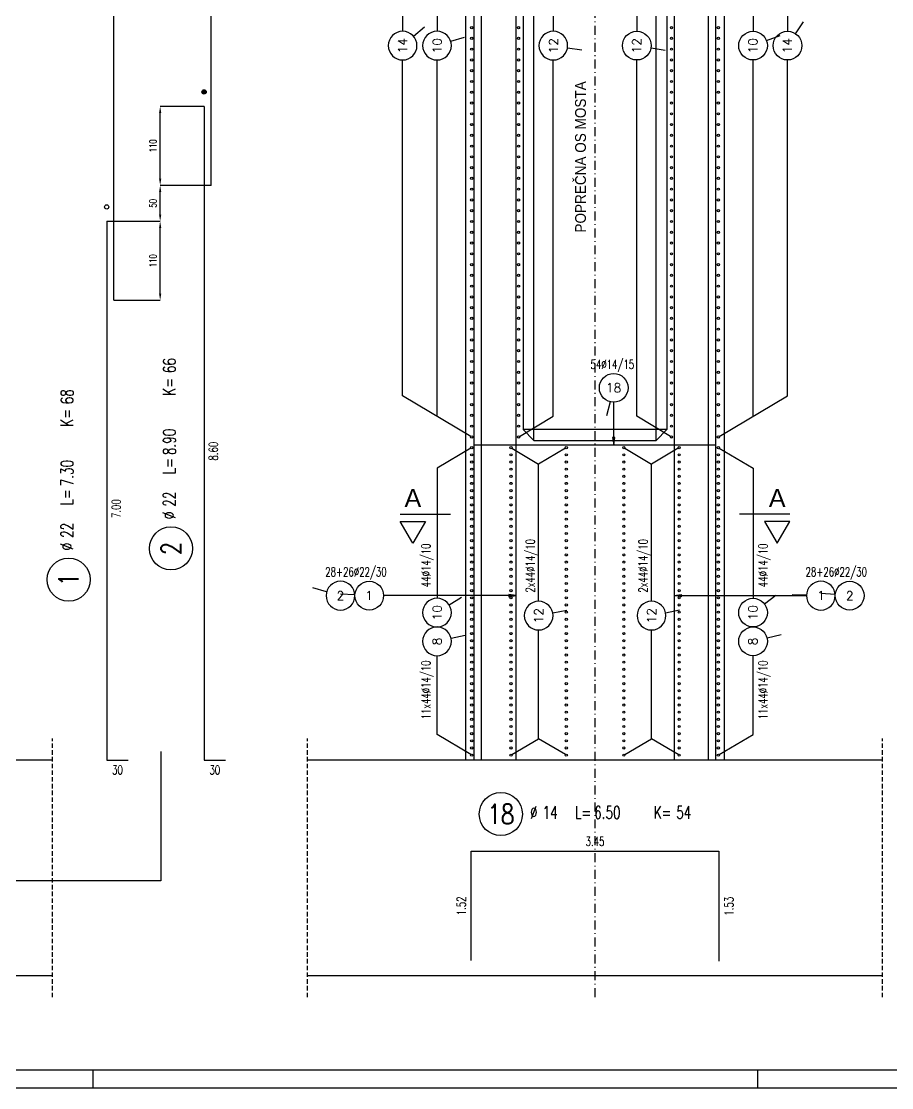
# Model space of a CAD drawing. Extents: x 29670 to 39758, y 69667 to 72992.
# Drawn here: x 32021 to 33232, y 69667 to 71152 of the extents above; entities that cross this region are included whole.
import ezdxf
from ezdxf.enums import TextEntityAlignment as Align

# ---------------------------------------------------------------- set-up
doc = ezdxf.new("R2010")
doc.units = 0
doc.header["$LTSCALE"] = 50
doc.header["$PDMODE"] = 34
doc.header["$PDSIZE"] = 5
for name, pattern in [('CENTER', [0.47, 0.25, -0.1, 0.02, -0.1]), ('HIDDEN', [9.525, 6.35, -3.175]), ('HIDDEN2', [0.1875, 0.125, -0.0625])]:
    doc.linetypes.add(name, pattern=pattern)
doc.layers.get('DEFPOINTS').update_dxf_attribs({"linetype": 'CONTINUOUS'})
for name, color, linetype in [('ARM', 1, 'CONTINUOUS'), ('ARM-I', 6, 'CONTINUOUS'), ('BETON', 7, 'CONTINUOUS'), ('CRTICA', 7, 'CONTINUOUS'), ('FILE', 8, 'CONTINUOUS'), ('KOTE', 4, 'CONTINUOUS'), ('NEVIDLJIVO', 9, 'HIDDEN2'), ('OSI', 2, 'CENTER'), ('POM', 9, 'CONTINUOUS'), ('TANKO', 8, 'CONTINUOUS'), ('TEKST', 7, 'CONTINUOUS')]:
    doc.layers.add(name, color=color, linetype=linetype)
doc.styles.add('KOTE', font='romans.shx', dxfattribs={"width": 0.7})
doc.styles.add('NASLOV', font='ARIAL.TTF')
doc.styles.get("Standard").update_dxf_attribs({"font": 'romans.shx', "width": 0.9})
doc.dimstyles.new('M-50', dxfattribs={"dimscale": 50, "dimtxt": 0.2, "dimasz": 0.185, "dimexe": 0, "dimexo": 0, "dimgap": 0.1, "dimtad": 1, "dimdec": 0, "dimzin": 0, "dimdsep": 46, "dimtxsty": 'KOTE', "dimcen": 0.09, "dimclrd": 256, "dimclre": 256, "dimclrt": 2, "dimadec": 0, "dimazin": 0, "dimtfac": 1, "dimtdec": 0, "dimtix": 1, "dimtmove": 2, "dimatfit": 3, "dimfxl": 0, "dimtolj": 1, "dimtzin": 0, "dimarcsym": 0})

# ---------------------------------------------------------------- blocks, each defined once
blk = doc.blocks.new('*D303')
at = {"layer": 'DEFPOINTS', "color": 0}
for p in [(32139.7, 70873.2), (32214.1, 70873.2), (32149.7, 70763.2)]:
    blk.add_point(p, dxfattribs=at)
at = {"layer": 'TANKO', "lineweight": -2}
for p, q in [((32139.7, 70873.2), (32214.1, 70873.2)), ((32214.1, 70772.5), (32214.1, 70864)), ((32149.7, 70763.2), (32214.1, 70763.2))]:
    blk.add_line(p, q, dxfattribs=at)
at = {"layer": 'TANKO'}
for points in [[(32212.6, 70864), (32215.7, 70864), (32214.1, 70873.2)], [(32212.6, 70772.5), (32215.7, 70772.5), (32214.1, 70763.2)]]:
    blk.add_solid(points, dxfattribs=at)
at = {"layer": 'TANKO', "color": 2, "insert": (32204.1, 70818.2), "char_height": 10, "attachment_point": 5, "rotation": 90, "style": 'KOTE'}
blk.add_mtext('\\A1;110', dxfattribs=at)
blk = doc.blocks.new('*D304')
at = {"layer": 'DEFPOINTS', "color": 0}
for p in [(32214.1, 70923.2), (32285.2, 70923.2), (32139.7, 70873.2)]:
    blk.add_point(p, dxfattribs=at)
at = {"layer": 'TANKO', "lineweight": -2}
for p, q in [((32285.2, 70923.2), (32214.1, 70923.2)), ((32214.1, 70882.5), (32214.1, 70914)), ((32139.7, 70873.2), (32214.1, 70873.2))]:
    blk.add_line(p, q, dxfattribs=at)
at = {"layer": 'TANKO'}
for points in [[(32212.6, 70914), (32215.7, 70914), (32214.1, 70923.2)], [(32212.6, 70882.5), (32215.7, 70882.5), (32214.1, 70873.2)]]:
    blk.add_solid(points, dxfattribs=at)
at = {"layer": 'TANKO', "color": 2, "insert": (32204.1, 70898.2), "char_height": 10, "attachment_point": 5, "rotation": 90, "style": 'KOTE'}
blk.add_mtext('\\A1;50', dxfattribs=at)
blk = doc.blocks.new('*D305')
at = {"layer": 'DEFPOINTS', "color": 0}
for p in [(32214.1, 71033.2), (32275.2, 71033.2), (32285.2, 70923.2)]:
    blk.add_point(p, dxfattribs=at)
at = {"layer": 'TANKO', "lineweight": -2}
for p, q in [((32275.2, 71033.2), (32214.1, 71033.2)), ((32214.1, 70932.5), (32214.1, 71024)), ((32285.2, 70923.2), (32214.1, 70923.2))]:
    blk.add_line(p, q, dxfattribs=at)
at = {"layer": 'TANKO'}
for points in [[(32212.6, 71024), (32215.7, 71024), (32214.1, 71033.2)], [(32212.6, 70932.5), (32215.7, 70932.5), (32214.1, 70923.2)]]:
    blk.add_solid(points, dxfattribs=at)
at = {"layer": 'TANKO', "color": 2, "insert": (32204.1, 70978.2), "char_height": 10, "attachment_point": 5, "rotation": 90, "style": 'KOTE'}
blk.add_mtext('\\A1;110', dxfattribs=at)
blk = doc.blocks.new('POZ')
at = {"layer": 'ARM-I'}
blk.add_circle((0, 0), 0.6, dxfattribs=at)
at = {"layer": 'ARM', "width": 0.7}
for s, p in [('%%c', (0.814, -0.125)), ('L=', (2.064, -0.125)), ('K=', (4.256, -0.125))]:
    blk.add_text(s, height=0.35, dxfattribs=at).set_placement(p)
for tag, p in [('VA', (0.879, 0.435)), ('FI', (1.162, -0.13)), ('DUZ', (2.598, -0.13)), ('KOM', (4.881, -0.13))]:
    blk.add_attdef(tag, p, '', height=0.35, dxfattribs=at)
at = {"layer": 'ARM', "width": 0.7, "flags": 1}
for tag, p in [('TIP', (1.038, -0.896)), ('A', (1.162, -1.411)), ('B', (1.162, -1.918)), ('C', (1.162, -2.426)), ('D', (1.162, -2.934)), ('E', (1.162, -3.441)), ('F', (1.162, -3.949)), ('G', (1.162, -4.457)), ('H', (1.162, -4.964)), ('I', (1.162, -5.472)), ('J', (1.162, -5.98)), ('K', (1.162, -6.487)), ('L', (1.162, -6.995)), ('M', (1.162, -7.503)), ('N', (1.162, -8.011))]:
    blk.add_attdef(tag, p, '', height=0.35, dxfattribs=at)
at = {"layer": 'ARM-I', "width": 0.8}
blk.add_attdef('POZ', text='', height=0.55, dxfattribs=at).set_placement((0, 0), align=Align.MIDDLE)
blk = doc.blocks.new('STR')
at = {"layer": 'KOTE', "color": 9}
blk.add_lwpolyline([(-1, 0.17), (-1, -0.17), (0, 0)], close=True, dxfattribs=at)
at = {"layer": 'KOTE', "color": 9, "linetype": 'ByBlock'}
blk.add_solid([(-1, 0.17), (-1, -0.17), (0, 0)], dxfattribs=at)
blk = doc.blocks.new('P')
at = {"layer": 'KOTE'}
blk.add_circle((0, 0), 0.4, dxfattribs=at)
blk.add_attdef('P', text='', height=0.25, dxfattribs=at).set_placement((-0.004, 0.004), align=Align.MIDDLE)

msp = doc.modelspace()

# ---------------------------------------------------------------- hatches: boundary and pattern name
at = {"layer": 'TANKO'}
h = msp.add_hatch(color=256, dxfattribs=at)
edge = h.paths.add_edge_path()
edge.add_arc((32275.2, 71053.2), 3, 0, 360)

# ---------------------------------------------------------------- linework, layer by layer
at = {"layer": 'ARM'}
for p, q in [((32651.3, 70123.2), (32651.3, 72164.1)), ((32661.3, 70123.2), (32661.3, 72164.1)), ((32977.3, 70123.2), (32977.3, 72164.1)), ((32987.3, 70123.2), (32987.3, 72164.1)), ((32709.3, 72034.1), (32709.3, 70123.2)), ((32929.3, 72030.1), (32929.3, 70123.2)), ((32651.3, 70562.2), (32987.3, 70562.2))]:
    msp.add_line(p, q, dxfattribs=at)
at = {"layer": 'ARM-I'}
for points in [[(32285.2, 70923.2), (32285.2, 72073.2)], [(32149.7, 70763.2), (32149.7, 71963.2)], [(32275.2, 71033.2), (32275.2, 70123.2), (32305.2, 70123.2)], [(32139.7, 70873.2), (32139.7, 70123.2), (32169.7, 70123.2)], [(32215, 70135.2), (32215, 69955.2), (31795, 69955.2)], [(32646.8, 69844.2), (32646.8, 69996.2), (32991.8, 69996.2), (32991.8, 69843.2)]]:
    msp.add_lwpolyline(points, dxfattribs=at)
at = {"layer": 'BETON'}
for p, q in [((32639.3, 70123.2), (32639.3, 72170.1)), ((32999.3, 70123.2), (32999.3, 72170.1)), ((32719.3, 71825.1), (32719.3, 70583.2)), ((32919.3, 71825.1), (32919.3, 70583.2)), ((32734.3, 70568.2), (32719.3, 70583.2)), ((32904.3, 70568.2), (32919.3, 70583.2)), ((32734.3, 70568.2), (32904.3, 70568.2)), ((32064.5, 70123.2), (30464.5, 70123.2)), ((33219.3, 70123.2), (32419.3, 70123.2)), ((30464.5, 69823.2), (32064.5, 69823.2)), ((32419.3, 69823.2), (33219.3, 69823.2))]:
    msp.add_line(p, q, dxfattribs=at)
for points in [[(29669.6, 69667.2), (38595.8, 69667.2), (38595.8, 72991.7), (29669.6, 72991.7)], [(29794.6, 69692.2), (38570.8, 69692.2), (38570.8, 72966.7), (29794.6, 72966.7)]]:
    msp.add_lwpolyline(points, close=True, dxfattribs=at)
at = {"layer": 'CRTICA'}
for p, q in [((32566.6, 71130.8), (32581.8, 71143.8)), ((33098.4, 71134.3), (33109.6, 71150.8)), ((32618.5, 71123.7), (32637.6, 71129.6)), ((33058, 71124.8), (33076.7, 71131.9)), ((32781, 71114.7), (32800.8, 71111.7)), ((32897.2, 71114.6), (32916.9, 71111.4)), ((32840.2, 70621.9), (32835.1, 70602.6)), ((32445.8, 70357.5), (32426.6, 70362.9)), ((32485.1, 70353.2), (32465.2, 70354.3)), ((32616.3, 70339.2), (32633.3, 70349.8)), ((33055.1, 70340.7), (33071, 70352.8)), ((33113.6, 70352.6), (33093.6, 70353)), ((33153.6, 70353.5), (33133.7, 70354.9)), ((32760.5, 70328), (32780.1, 70331.7)), ((32917.4, 70328.3), (32937, 70332.2)), ((33058.7, 70293.3), (33078.1, 70298.1)), ((32619, 70292.8), (32638.5, 70297))]:
    msp.add_line(p, q, dxfattribs=at)
at = {"layer": 'FILE'}
for p, q in [((32120.8, 69667.2), (32120.8, 69692.2)), ((33045.8, 69667.2), (33045.8, 69692.2))]:
    msp.add_line(p, q, dxfattribs=at)
at = {"layer": 'KOTE'}
for centre, radius in [((32647.7, 71142.8), 1.5), ((32712.9, 71142.8), 1.5), ((32925.7, 71142.8), 1.5), ((32990.9, 71142.8), 1.5), ((32647.7, 71127.8), 1.5), ((32712.9, 71127.8), 1.5), ((32925.7, 71127.8), 1.5), ((32990.9, 71127.8), 1.5), ((32647.7, 71112.8), 1.5), ((32712.9, 71112.8), 1.5), ((32925.7, 71112.8), 1.5), ((32990.9, 71112.8), 1.5), ((32647.7, 71097.8), 1.5), ((32712.9, 71097.8), 1.5), ((32925.7, 71097.8), 1.5), ((32990.9, 71097.8), 1.5), ((32647.7, 71082.8), 1.5), ((32712.9, 71082.8), 1.5), ((32925.7, 71082.8), 1.5), ((32990.9, 71082.8), 1.5), ((32275.2, 71053.2), 3), ((32647.7, 71067.8), 1.5), ((32712.9, 71067.8), 1.5), ((32925.7, 71067.8), 1.5), ((32990.9, 71067.8), 1.5), ((32647.7, 71052.8), 1.5), ((32712.9, 71052.8), 1.5), ((32925.7, 71052.8), 1.5), ((32990.9, 71052.8), 1.5), ((32647.7, 71037.8), 1.5), ((32712.9, 71037.8), 1.5), ((32925.7, 71037.8), 1.5), ((32990.9, 71037.8), 1.5), ((32647.7, 71022.8), 1.5), ((32712.9, 71022.8), 1.5), ((32925.7, 71022.8), 1.5), ((32990.9, 71022.8), 1.5), ((32647.7, 71007.8), 1.5), ((32712.9, 71007.8), 1.5), ((32925.7, 71007.8), 1.5), ((32990.9, 71007.8), 1.5), ((32647.7, 70992.8), 1.5), ((32712.9, 70992.8), 1.5), ((32925.7, 70992.8), 1.5), ((32990.9, 70992.8), 1.5), ((32647.7, 70977.8), 1.5), ((32712.9, 70977.8), 1.5), ((32925.7, 70977.8), 1.5), ((32990.9, 70977.8), 1.5), ((32647.7, 70962.9), 1.5), ((32712.9, 70962.9), 1.5), ((32925.7, 70962.9), 1.5), ((32990.9, 70962.9), 1.5), ((32647.7, 70947.9), 1.5), ((32712.9, 70947.9), 1.5), ((32925.7, 70947.9), 1.5), ((32990.9, 70947.9), 1.5), ((32647.7, 70932.9), 1.5), ((32712.9, 70932.9), 1.5), ((32925.7, 70932.9), 1.5), ((32990.9, 70932.9), 1.5), ((32647.7, 70917.9), 1.5), ((32712.9, 70917.9), 1.5), ((32925.7, 70917.9), 1.5), ((32990.9, 70917.9), 1.5), ((32139.7, 70893.2), 3), ((32647.7, 70902.9), 1.5), ((32712.9, 70902.9), 1.5), ((32925.7, 70902.9), 1.5), ((32990.9, 70902.9), 1.5), ((32647.7, 70887.9), 1.5), ((32712.9, 70887.9), 1.5), ((32925.7, 70887.9), 1.5), ((32990.9, 70887.9), 1.5), ((32647.7, 70872.9), 1.5), ((32712.9, 70872.9), 1.5), ((32925.7, 70872.9), 1.5), ((32990.9, 70872.9), 1.5), ((32647.7, 70857.9), 1.5), ((32712.9, 70857.9), 1.5), ((32925.7, 70857.9), 1.5), ((32990.9, 70857.9), 1.5), ((32647.7, 70842.9), 1.5), ((32712.9, 70842.9), 1.5), ((32925.7, 70842.9), 1.5), ((32990.9, 70842.9), 1.5), ((32647.7, 70827.9), 1.5), ((32712.9, 70827.9), 1.5), ((32925.7, 70827.9), 1.5), ((32990.9, 70827.9), 1.5), ((32647.7, 70812.9), 1.5), ((32712.9, 70812.9), 1.5), ((32925.7, 70812.9), 1.5), ((32990.9, 70812.9), 1.5), ((32647.7, 70797.9), 1.5), ((32712.9, 70797.9), 1.5), ((32925.7, 70797.9), 1.5), ((32990.9, 70797.9), 1.5), ((32647.7, 70782.9), 1.5), ((32712.9, 70782.9), 1.5), ((32925.7, 70782.9), 1.5), ((32990.9, 70782.9), 1.5), ((32647.7, 70767.9), 1.5), ((32712.9, 70767.9), 1.5), ((32925.7, 70767.9), 1.5), ((32990.9, 70767.9), 1.5), ((32647.7, 70752.9), 1.5), ((32712.9, 70752.9), 1.5), ((32925.7, 70752.9), 1.5), ((32990.9, 70752.9), 1.5), ((32647.7, 70738), 1.5), ((32712.9, 70738), 1.5), ((32925.7, 70738), 1.5), ((32990.9, 70738), 1.5), ((32647.7, 70723), 1.5), ((32712.9, 70723), 1.5), ((32925.7, 70723), 1.5), ((32990.9, 70723), 1.5), ((32647.7, 70708), 1.5), ((32712.9, 70708), 1.5), ((32925.7, 70708), 1.5), ((32990.9, 70708), 1.5), ((32647.7, 70693), 1.5), ((32712.9, 70693), 1.5), ((32925.7, 70693), 1.5), ((32990.9, 70693), 1.5), ((32647.7, 70678), 1.5), ((32712.9, 70678), 1.5), ((32925.7, 70678), 1.5), ((32990.9, 70678), 1.5), ((32647.7, 70663), 1.5), ((32712.9, 70663), 1.5), ((32925.7, 70663), 1.5), ((32990.9, 70663), 1.5), ((32647.7, 70648), 1.5), ((32712.9, 70648), 1.5), ((32925.7, 70648), 1.5), ((32990.9, 70648), 1.5), ((32647.7, 70633), 1.5), ((32712.9, 70633), 1.5), ((32925.7, 70633), 1.5), ((32990.9, 70633), 1.5), ((32647.7, 70618), 1.5), ((32712.9, 70618), 1.5), ((32925.7, 70618), 1.5), ((32990.9, 70618), 1.5), ((32647.7, 70603), 1.5), ((32712.9, 70603), 1.5), ((32925.7, 70603), 1.5), ((32990.9, 70603), 1.5), ((32647.7, 70588), 1.5), ((32712.9, 70588), 1.5), ((32925.7, 70588), 1.5), ((32990.9, 70588), 1.5), ((32647.7, 70573), 1.5), ((32712.9, 70573), 1.5), ((32925.7, 70573), 1.5), ((32990.9, 70573), 1.5), ((32647.7, 70558), 1.5), ((32702.3, 70558), 1.5), ((32779.3, 70558), 1.5), ((32859.3, 70558), 1.5), ((32936.3, 70558), 1.5), ((32990.9, 70558), 1.5), ((32647.7, 70548.1), 1.5), ((32647.7, 70538.1), 1.5), ((32702.3, 70548.1), 1.5), ((32702.3, 70538.1), 1.5), ((32779.3, 70548.1), 1.5), ((32779.3, 70538.1), 1.5), ((32859.3, 70548.1), 1.5), ((32859.3, 70538.1), 1.5), ((32936.3, 70548.1), 1.5), ((32936.3, 70538.1), 1.5), ((32990.9, 70548.1), 1.5), ((32990.9, 70538.1), 1.5), ((32647.7, 70528.2), 1.5), ((32702.3, 70528.2), 1.5), ((32779.3, 70528.2), 1.5), ((32859.3, 70528.2), 1.5), ((32936.3, 70528.2), 1.5), ((32990.9, 70528.2), 1.5), ((32647.7, 70518.2), 1.5), ((32647.7, 70508.3), 1.5), ((32702.3, 70518.2), 1.5), ((32702.3, 70508.3), 1.5), ((32779.3, 70518.2), 1.5), ((32779.3, 70508.3), 1.5), ((32859.3, 70518.2), 1.5), ((32859.3, 70508.3), 1.5), ((32936.3, 70518.2), 1.5), ((32936.3, 70508.3), 1.5), ((32990.9, 70518.2), 1.5), ((32990.9, 70508.3), 1.5), ((32647.7, 70498.3), 1.5), ((32702.3, 70498.3), 1.5), ((32779.3, 70498.3), 1.5), ((32859.3, 70498.3), 1.5), ((32936.3, 70498.3), 1.5), ((32990.9, 70498.3), 1.5), ((32647.7, 70488.4), 1.5), ((32647.7, 70478.4), 1.5), ((32702.3, 70488.4), 1.5), ((32702.3, 70478.4), 1.5), ((32779.3, 70488.4), 1.5), ((32779.3, 70478.4), 1.5), ((32859.3, 70488.4), 1.5), ((32859.3, 70478.4), 1.5), ((32936.3, 70488.4), 1.5), ((32936.3, 70478.4), 1.5), ((32990.9, 70488.4), 1.5), ((32990.9, 70478.4), 1.5), ((32647.7, 70468.5), 1.5), ((32702.3, 70468.5), 1.5), ((32779.3, 70468.5), 1.5), ((32859.3, 70468.5), 1.5), ((32936.3, 70468.5), 1.5), ((32990.9, 70468.5), 1.5), ((32647.7, 70458.5), 1.5), ((32647.7, 70448.6), 1.5), ((32702.3, 70458.5), 1.5), ((32702.3, 70448.6), 1.5), ((32779.3, 70458.5), 1.5), ((32779.3, 70448.6), 1.5), ((32859.3, 70458.5), 1.5), ((32859.3, 70448.6), 1.5), ((32936.3, 70458.5), 1.5), ((32936.3, 70448.6), 1.5), ((32990.9, 70458.5), 1.5), ((32990.9, 70448.6), 1.5), ((32647.7, 70438.6), 1.5), ((32702.3, 70438.6), 1.5), ((32779.3, 70438.6), 1.5), ((32859.3, 70438.6), 1.5), ((32936.3, 70438.6), 1.5), ((32990.9, 70438.6), 1.5), ((32647.7, 70428.7), 1.5), ((32647.7, 70418.7), 1.5), ((32702.3, 70428.7), 1.5), ((32702.3, 70418.7), 1.5), ((32779.3, 70428.7), 1.5), ((32779.3, 70418.7), 1.5), ((32859.3, 70428.7), 1.5), ((32859.3, 70418.7), 1.5), ((32936.3, 70428.7), 1.5), ((32936.3, 70418.7), 1.5), ((32990.9, 70428.7), 1.5), ((32990.9, 70418.7), 1.5), ((32647.7, 70408.8), 1.5), ((32702.3, 70408.8), 1.5), ((32779.3, 70408.8), 1.5), ((32859.3, 70408.8), 1.5), ((32936.3, 70408.8), 1.5), ((32990.9, 70408.8), 1.5), ((32647.7, 70398.8), 1.5), ((32647.7, 70388.8), 1.5), ((32702.3, 70398.8), 1.5), ((32702.3, 70388.8), 1.5), ((32779.3, 70398.8), 1.5), ((32779.3, 70388.8), 1.5), ((32859.3, 70398.8), 1.5), ((32859.3, 70388.8), 1.5), ((32936.3, 70398.8), 1.5), ((32936.3, 70388.8), 1.5), ((32990.9, 70398.8), 1.5), ((32990.9, 70388.8), 1.5), ((32647.7, 70378.9), 1.5), ((32702.3, 70378.9), 1.5), ((32779.3, 70378.9), 1.5), ((32859.3, 70378.9), 1.5), ((32936.3, 70378.9), 1.5), ((32990.9, 70378.9), 1.5), ((32647.7, 70368.9), 1.5), ((32647.7, 70359), 1.5), ((32702.3, 70368.9), 1.5), ((32702.3, 70359), 1.5), ((32779.3, 70368.9), 1.5), ((32779.3, 70359), 1.5), ((32859.3, 70368.9), 1.5), ((32859.3, 70359), 1.5), ((32936.3, 70368.9), 1.5), ((32936.3, 70359), 1.5), ((32990.9, 70368.9), 1.5), ((32990.9, 70359), 1.5), ((32647.7, 70349), 1.5), ((32702.3, 70349), 1.5), ((32779.3, 70349), 1.5), ((32859.3, 70349), 1.5), ((32936.3, 70349), 1.5), ((32990.9, 70349), 1.5), ((32647.7, 70339.1), 1.5), ((32647.7, 70329.1), 1.5), ((32702.3, 70339.1), 1.5), ((32702.3, 70329.1), 1.5), ((32779.3, 70339.1), 1.5), ((32779.3, 70329.1), 1.5), ((32859.3, 70339.1), 1.5), ((32859.3, 70329.1), 1.5), ((32936.3, 70339.1), 1.5), ((32936.3, 70329.1), 1.5), ((32990.9, 70339.1), 1.5), ((32990.9, 70329.1), 1.5), ((32647.7, 70319.2), 1.5), ((32702.3, 70319.2), 1.5), ((32779.3, 70319.2), 1.5), ((32859.3, 70319.2), 1.5), ((32936.3, 70319.2), 1.5), ((32990.9, 70319.2), 1.5), ((32647.7, 70309.2), 1.5), ((32647.7, 70299.3), 1.5), ((32702.3, 70309.2), 1.5), ((32702.3, 70299.3), 1.5), ((32779.3, 70309.2), 1.5), ((32779.3, 70299.3), 1.5), ((32859.3, 70309.2), 1.5), ((32859.3, 70299.3), 1.5), ((32936.3, 70309.2), 1.5), ((32936.3, 70299.3), 1.5), ((32990.9, 70309.2), 1.5), ((32990.9, 70299.3), 1.5), ((32647.7, 70289.3), 1.5), ((32702.3, 70289.3), 1.5), ((32779.3, 70289.3), 1.5), ((32859.3, 70289.3), 1.5), ((32936.3, 70289.3), 1.5), ((32990.9, 70289.3), 1.5), ((32647.7, 70279.4), 1.5), ((32647.7, 70269.4), 1.5), ((32702.3, 70279.4), 1.5), ((32702.3, 70269.4), 1.5), ((32779.3, 70279.4), 1.5), ((32779.3, 70269.4), 1.5), ((32859.3, 70279.4), 1.5), ((32859.3, 70269.4), 1.5), ((32936.3, 70279.4), 1.5), ((32936.3, 70269.4), 1.5), ((32990.9, 70279.4), 1.5), ((32990.9, 70269.4), 1.5), ((32647.7, 70259.5), 1.5), ((32702.3, 70259.5), 1.5), ((32779.3, 70259.5), 1.5), ((32859.3, 70259.5), 1.5), ((32936.3, 70259.5), 1.5), ((32990.9, 70259.5), 1.5), ((32647.7, 70249.5), 1.5), ((32647.7, 70239.6), 1.5), ((32702.3, 70249.5), 1.5), ((32702.3, 70239.6), 1.5), ((32779.3, 70249.5), 1.5), ((32779.3, 70239.6), 1.5), ((32859.3, 70249.5), 1.5), ((32859.3, 70239.6), 1.5), ((32936.3, 70249.5), 1.5), ((32936.3, 70239.6), 1.5), ((32990.9, 70249.5), 1.5), ((32990.9, 70239.6), 1.5), ((32647.7, 70229.6), 1.5), ((32702.3, 70229.6), 1.5), ((32779.3, 70229.6), 1.5), ((32859.3, 70229.6), 1.5), ((32936.3, 70229.6), 1.5), ((32990.9, 70229.6), 1.5), ((32647.7, 70219.7), 1.5), ((32647.7, 70209.7), 1.5), ((32702.3, 70219.7), 1.5), ((32702.3, 70209.7), 1.5), ((32779.3, 70219.7), 1.5), ((32779.3, 70209.7), 1.5), ((32859.3, 70219.7), 1.5), ((32859.3, 70209.7), 1.5), ((32936.3, 70219.7), 1.5), ((32936.3, 70209.7), 1.5), ((32990.9, 70219.7), 1.5), ((32990.9, 70209.7), 1.5), ((32647.7, 70199.8), 1.5), ((32702.3, 70199.8), 1.5), ((32779.3, 70199.8), 1.5), ((32859.3, 70199.8), 1.5), ((32936.3, 70199.8), 1.5), ((32990.9, 70199.8), 1.5), ((32647.7, 70189.8), 1.5), ((32647.7, 70179.9), 1.5), ((32702.3, 70189.8), 1.5), ((32702.3, 70179.9), 1.5), ((32779.3, 70189.8), 1.5), ((32779.3, 70179.9), 1.5), ((32859.3, 70189.8), 1.5), ((32859.3, 70179.9), 1.5), ((32936.3, 70189.8), 1.5), ((32936.3, 70179.9), 1.5), ((32990.9, 70189.8), 1.5), ((32990.9, 70179.9), 1.5), ((32647.7, 70169.9), 1.5), ((32702.3, 70169.9), 1.5), ((32779.3, 70169.9), 1.5), ((32859.3, 70169.9), 1.5), ((32936.3, 70169.9), 1.5), ((32990.9, 70169.9), 1.5), ((32647.7, 70160), 1.5), ((32647.7, 70150), 1.5), ((32702.3, 70160), 1.5), ((32702.3, 70150), 1.5), ((32779.3, 70160), 1.5), ((32779.3, 70150), 1.5), ((32859.3, 70160), 1.5), ((32859.3, 70150), 1.5), ((32936.3, 70160), 1.5), ((32936.3, 70150), 1.5), ((32990.9, 70160), 1.5), ((32990.9, 70150), 1.5), ((32647.7, 70140.1), 1.5), ((32702.3, 70140.1), 1.5), ((32779.3, 70140.1), 1.5), ((32859.3, 70140.1), 1.5), ((32936.3, 70140.1), 1.5), ((32990.9, 70140.1), 1.5), ((32647.7, 70130.1), 1.5), ((32702.3, 70130.1), 1.5), ((32779.3, 70130.1), 1.5), ((32859.3, 70130.1), 1.5), ((32936.3, 70130.1), 1.5), ((32990.9, 70130.1), 1.5)]:
    msp.add_circle(centre, radius, dxfattribs=at)
at = {"layer": 'NEVIDLJIVO'}
for p, q in [((32064.5, 69793.2), (32064.5, 70153.2)), ((32419.3, 69793.2), (32419.3, 70153.2)), ((33219.3, 69793.2), (33219.3, 70153.2))]:
    msp.add_line(p, q, dxfattribs=at)
at = {"layer": 'OSI'}
msp.add_line((32819.3, 69793.2), (32819.3, 72249.5), dxfattribs=at)
at = {"layer": 'POM'}
for p, q in [((32734.3, 70568.2), (32734.3, 71840.1)), ((32904.3, 70568.2), (32904.3, 71840.1)), ((32919.3, 70583.2), (32719.3, 70583.2))]:
    msp.add_line(p, q, dxfattribs=at)
at = {"layer": 'TANKO'}
for p, q in [((32599.4, 71998.7), (32599.4, 71137.7)), ((33039.2, 71998.7), (33039.2, 71137.7)), ((32761.2, 71818.8), (32761.2, 71137.7)), ((32877.4, 71818.8), (32877.4, 71137.7)), ((32551.5, 71775.4), (32551.5, 71137.7)), ((33087.2, 71775.4), (33087.2, 71137.7)), ((32551.5, 70630.1), (32551.5, 71097.7)), ((32599.4, 70601.7), (32599.4, 71097.7)), ((32761.2, 70601.7), (32761.2, 71097.7)), ((32877.4, 70601.7), (32877.4, 71097.7)), ((33039.2, 70601.7), (33039.2, 71097.7)), ((33087.2, 70630.1), (33087.2, 71097.7)), ((32646.4, 70573.8), (32551.5, 70630.1)), ((32992.2, 70573.8), (33087.2, 70630.1)), ((32845.3, 70562.2), (32845.3, 70621.3)), ((32714.2, 70573.8), (32761.2, 70601.7)), ((32924.4, 70573.8), (32877.4, 70601.7)), ((32646.4, 70557.3), (32599.4, 70529.4)), ((32703.6, 70557.3), (32740.8, 70535.2)), ((32778, 70557.3), (32740.8, 70535.2)), ((32860.6, 70557.3), (32897.8, 70535.2)), ((32935, 70557.3), (32897.8, 70535.2)), ((32992.2, 70557.3), (33039.2, 70529.4)), ((32740.8, 70344.3), (32740.8, 70535.2)), ((32897.8, 70344.3), (32897.8, 70535.2)), ((32599.4, 70529.4), (32599.4, 70348.5)), ((33039.2, 70529.4), (33039.2, 70348.5)), ((32709.3, 70352.1), (32525.1, 70352.1)), ((32929.3, 70352.1), (33113.6, 70352.1)), ((32740.8, 70152.9), (32740.8, 70304.3)), ((32897.8, 70152.9), (32897.8, 70304.3)), ((32599.4, 70158.8), (32599.4, 70268.5)), ((33039.2, 70158.8), (33039.2, 70268.5)), ((32646.4, 70130.9), (32599.4, 70158.8)), ((32703.6, 70130.9), (32740.8, 70152.9)), ((32778, 70130.9), (32740.8, 70152.9)), ((32860.6, 70130.9), (32897.8, 70152.9)), ((32935, 70130.9), (32897.8, 70152.9)), ((32992.2, 70130.9), (33039.2, 70158.8))]:
    msp.add_line(p, q, dxfattribs=at)
at = {"layer": 'TEKST', "linetype": 'HIDDEN'}
for p, q in [((32548.3, 70465.5), (32618.3, 70465.5)), ((33090.3, 70465.5), (33020.3, 70465.5))]:
    msp.add_line(p, q, dxfattribs=at)
at = {"layer": 'TEKST'}
for points in [[(32548.3, 70455.5), (32583.3, 70455.5), (32565.8, 70425.1)], [(33090.3, 70455.5), (33055.3, 70455.5), (33072.8, 70425.1)]]:
    msp.add_lwpolyline(points, close=True, dxfattribs=at)

# ---------------------------------------------------------------- block references
at = {"layer": 'KOTE'}
ref = msp.add_blockref('P', (32551.5, 71117.7), dxfattribs=dict(at, xscale=-50, yscale=50, zscale=50, rotation=270))
ref.add_attrib('P', '14', dxfattribs={"height": 12.5, "rotation": 90}).set_placement((32551.7, 71117.5), align=Align.MIDDLE)
ref = msp.add_blockref('P', (32599.4, 71117.7), dxfattribs=dict(at, xscale=-50, yscale=50, zscale=50, rotation=270))
ref.add_attrib('P', '10', dxfattribs={"height": 12.5, "rotation": 90}).set_placement((32599.6, 71117.5), align=Align.MIDDLE)
ref = msp.add_blockref('P', (32761.2, 71117.7), dxfattribs=dict(at, xscale=-50, yscale=50, zscale=50, rotation=270))
ref.add_attrib('P', '12', dxfattribs={"height": 12.5, "rotation": 90}).set_placement((32761.5, 71117.5), align=Align.MIDDLE)
ref = msp.add_blockref('P', (32877.4, 71117.7), dxfattribs=dict(at, xscale=50, yscale=50, zscale=50, rotation=90))
ref.add_attrib('P', '12', dxfattribs={"height": 12.5, "rotation": 90}).set_placement((32877.2, 71117.5), align=Align.MIDDLE)
ref = msp.add_blockref('P', (33039.2, 71117.7), dxfattribs=dict(at, xscale=50, yscale=50, zscale=50, rotation=90))
ref.add_attrib('P', '10', dxfattribs={"height": 12.5, "rotation": 90}).set_placement((33039, 71117.5), align=Align.MIDDLE)
ref = msp.add_blockref('P', (33087.2, 71117.7), dxfattribs=dict(at, xscale=50, yscale=50, zscale=50, rotation=90))
ref.add_attrib('P', '14', dxfattribs={"height": 12.5, "rotation": 90}).set_placement((33087, 71117.5), align=Align.MIDDLE)
at = {"layer": 'KOTE', "xscale": 50, "yscale": 50, "zscale": 50, "rotation": 90}
for p, values in [((32229.2, 70417.8), {'POZ': '2', 'FI': '22', 'DUZ': '8.90', 'KOM': '66'}), ((32086.8, 70374.4), {'POZ': '1', 'FI': '22', 'DUZ': '7.30', 'KOM': '68'})]:
    msp.add_blockref('POZ', p, dxfattribs=at).add_auto_attribs(values)
at = {"layer": 'KOTE'}
ref = msp.add_blockref('P', (32845.3, 70641.3), dxfattribs=dict(at, xscale=50, yscale=50, zscale=50))
ref.add_attrib('P', '18', dxfattribs={"height": 12.5}).set_placement((32845.1, 70641.5), align=Align.MIDDLE)
at = {"layer": 'KOTE', "xscale": 10, "yscale": 10, "zscale": 10, "rotation": 270}
msp.add_blockref('STR', (32845.3, 70562.2), dxfattribs=at)
at = {"layer": 'KOTE'}
ref = msp.add_blockref('P', (32465.1, 70352.1), dxfattribs=dict(at, xscale=-50, yscale=50, zscale=50, rotation=180))
ref.add_attrib('P', '2', dxfattribs={"height": 12.5}).set_placement((32464.9, 70351.9), align=Align.MIDDLE)
ref = msp.add_blockref('P', (32505.1, 70352.1), dxfattribs=dict(at, xscale=50, yscale=50, zscale=50))
ref.add_attrib('P', '1', dxfattribs={"height": 12.5}).set_placement((32504.9, 70352.3), align=Align.MIDDLE)
ref = msp.add_blockref('P', (33133.6, 70352.1), dxfattribs=dict(at, xscale=-50, yscale=50, zscale=50))
ref.add_attrib('P', '1', dxfattribs={"height": 12.5}).set_placement((33133.7, 70352.3), align=Align.MIDDLE)
ref = msp.add_blockref('P', (33173.6, 70352.1), dxfattribs=dict(at, xscale=50, yscale=50, zscale=50, rotation=180))
ref.add_attrib('P', '2', dxfattribs={"height": 12.5}).set_placement((33173.7, 70351.9), align=Align.MIDDLE)
ref = msp.add_blockref('P', (32599.4, 70328.5), dxfattribs=dict(at, xscale=-50, yscale=50, zscale=50, rotation=270))
ref.add_attrib('P', '10', dxfattribs={"height": 12.5, "rotation": 90}).set_placement((32599.6, 70328.4), align=Align.MIDDLE)
at = {"layer": 'KOTE', "yscale": 10, "zscale": 10}
for p, xscale in [((32709.3, 70352.1), 10), ((32929.3, 70352.1), -10)]:
    msp.add_blockref('STR', p, dxfattribs=dict(at, xscale=xscale))
at = {"layer": 'KOTE'}
ref = msp.add_blockref('P', (32740.8, 70324.3), dxfattribs=dict(at, xscale=-50, yscale=50, zscale=50, rotation=270))
ref.add_attrib('P', '12', dxfattribs={"height": 12.5, "rotation": 90}).set_placement((32741, 70324.1), align=Align.MIDDLE)
ref = msp.add_blockref('P', (32897.8, 70324.3), dxfattribs=dict(at, xscale=-50, yscale=50, zscale=50, rotation=270))
ref.add_attrib('P', '12', dxfattribs={"height": 12.5, "rotation": 90}).set_placement((32898, 70324.1), align=Align.MIDDLE)
ref = msp.add_blockref('P', (33039.2, 70328.5), dxfattribs=dict(at, xscale=50, yscale=50, zscale=50, rotation=90))
ref.add_attrib('P', '10', dxfattribs={"height": 12.5, "rotation": 90}).set_placement((33039, 70328.4), align=Align.MIDDLE)
ref = msp.add_blockref('P', (32599.4, 70288.5), dxfattribs=dict(at, xscale=-50, yscale=50, zscale=50, rotation=270.0000000000127))
ref.add_attrib('P', '8', dxfattribs={"height": 12.5, "rotation": 90}).set_placement((32599.6, 70288.4), align=Align.MIDDLE)
ref = msp.add_blockref('P', (33039.2, 70288.5), dxfattribs=dict(at, xscale=50, yscale=50, zscale=50, rotation=90))
ref.add_attrib('P', '8', dxfattribs={"height": 12.5, "rotation": 90}).set_placement((33039, 70288.4), align=Align.MIDDLE)
at = {"layer": 'KOTE', "xscale": 50, "yscale": 50, "zscale": 50}
msp.add_blockref('POZ', (32688.2, 70048), dxfattribs=at).add_auto_attribs({'POZ': '18', 'FI': '14', 'DUZ': '6.50', 'KOM': '54'})

# ---------------------------------------------------------------- texts
at = {"layer": 'KOTE', "style": 'KOTE', "width": 0.7}
for s, p in [('54%%c14/15', (32843.4, 70673.1)), ('28+26%%C22/30', (32486.6, 70384.3)), ('28+26%%C22/30', (33155, 70384.3)), ('30', (32154.7, 70109.5)), ('30', (32290.2, 70109.5)), ('3.45', (32819.3, 70010))]:
    msp.add_text(s, height=12.5, dxfattribs=at).set_placement(p, align=Align.MIDDLE)
for s, p in [('8.60', (32288.2, 70553.2)), ('7.00', (32152.9, 70473.2)), ('1.52', (32633.1, 69920.2)), ('1.53', (33005.6, 69919.7))]:
    msp.add_text(s, height=12.5, rotation=90, dxfattribs=at).set_placement(p, align=Align.MIDDLE)
for s, p in [('44%%c14/10', (32590.2, 70424.6)), ('2x44%%c14/10', (32735.4, 70430.9)), ('2x44%%c14/10', (32892.4, 70430.9)), ('44%%c14/10', (33059.2, 70424.6)), ('11x44%%c14/10', (32590.2, 70261.9)), ('11x44%%c14/10', (33059.2, 70261.9))]:
    msp.add_text(s, height=12.5, rotation=90, dxfattribs=at).set_placement(p, align=Align.RIGHT)
at = {"layer": 'TEKST', "style": 'NASLOV'}
for p in [(32565.8, 70488), (33072.8, 70488)]:
    msp.add_text('A', height=25, dxfattribs=at).set_placement(p, align=Align.MIDDLE)
at = {"layer": 'TEKST', "insert": (32799.2, 70962.8), "char_height": 15, "attachment_point": 5, "rotation": 90}
msp.add_mtext('{\\fArial|b0|i0|c238|p34;POPREČNA OS MOSTA}', dxfattribs=at)

# ---------------------------------------------------------------- dimensions: what is measured, and where the dimension line sits
at = {"layer": 'TANKO'}
for base, p1, p2, picture, middle in [((32214.1, 71033.2), (32285.2, 70923.2), (32275.2, 71033.2), '*D305', (32204.1, 70978.2)), ((32214.1, 70923.2), (32139.7, 70873.2), (32285.2, 70923.2), '*D304', (32204.1, 70898.2)), ((32214.1, 70873.2), (32149.7, 70763.2), (32139.7, 70873.2), '*D303', (32204.1, 70818.2))]:
    dim = msp.add_linear_dim(base=base, p1=p1, p2=p2, angle=90, dimstyle='M-50', dxfattribs=at)
    dim.commit()
    dim.dimension.update_dxf_attribs({"geometry": picture, "text_midpoint": middle})

doc.saveas('drawing.dxf')
